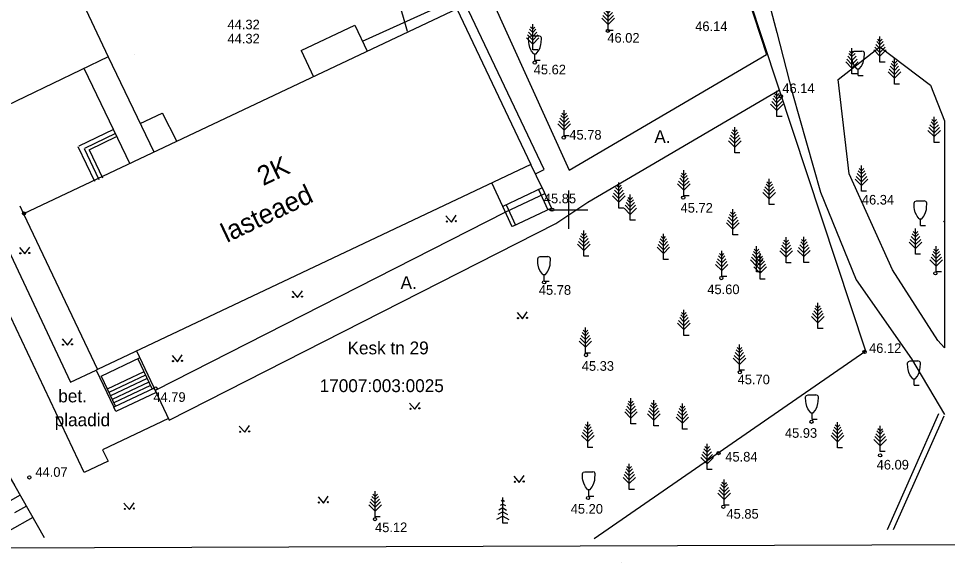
# Model space of a CAD drawing. Extents: x 641901 to 642094, y 6456023 to 6456167.
# Drawn here: x 641957.2 to 642029.5, y 6456022.5 to 6456064.9 of the extents above; entities that cross this region are included whole.
import ezdxf

# ---------------------------------------------------------------- set-up
doc = ezdxf.new("R2010")
doc.units = 0
for name, color, linetype in [('56', 7, 'Continuous'), ('Level 1', 7, 'Continuous'), ('Level 12', 7, 'Continuous'), ('Level 18', 7, 'Continuous'), ('Level 19', 7, 'Continuous'), ('Level 2', 7, 'Continuous'), ('Level 20', 7, 'Continuous'), ('Level 21', 7, 'Continuous'), ('Level 23', 7, 'Continuous'), ('Level 24', 7, 'Continuous'), ('Level 3', 7, 'Continuous'), ('Level 4', 7, 'Continuous'), ('Level 41', 7, 'Continuous'), ('Level 42', 7, 'Continuous')]:
    doc.layers.add(name, color=color, linetype=linetype)

# ---------------------------------------------------------------- blocks, each defined once
blk = doc.blocks.new('PUUMA1')
at = {"layer": 'Level 4'}
for p, q in [((0, 1.35), (-0.25, 1.6)), ((0, 1.6), (-0.18, 1.78)), ((0, 0), (0, 2)), ((0, 1.6), (0.18, 1.78)), ((0, 1.35), (0.25, 1.6)), ((0, 0.45), (-0.49, 0.94)), ((0, 0.75), (-0.41, 1.16)), ((0, 1.05), (-0.33, 1.38)), ((0, 1.05), (0.33, 1.38)), ((0, 0.75), (0.41, 1.16)), ((0, 0.45), (0.49, 0.94)), ((0.4, 0), (0, 0))]:
    blk.add_line(p, q, dxfattribs=at)
blk = doc.blocks.new('PUUKU1')
at = {"layer": 'Level 4'}
for p, q in [((0, 1.5), (-0.21, 1.38)), ((0, 1.8), (-0.13, 1.73)), ((0, 0), (0, 2)), ((0, 1.8), (0.13, 1.73)), ((0, 1.5), (0.21, 1.38)), ((0, 0.9), (-0.38, 0.69)), ((0, 1.2), (-0.3, 1.03)), ((0, 1.2), (0.3, 1.03)), ((0, 0.9), (0.38, 0.69)), ((0, 0.55), (-0.48, 0.29)), ((0, 0.55), (0.48, 0.29)), ((0.4, 0), (0, 0))]:
    blk.add_line(p, q, dxfattribs=at)
blk = doc.blocks.new('PUUKI1')
at = {"layer": 'Level 4'}
for p, q in [((-0.3, 1.9), (0.3, 1.9)), ((-0.1, 0.5), (0.1, 0.5)), ((0, 0), (0, 0.5)), ((0, 0), (0.4, 0))]:
    blk.add_line(p, q, dxfattribs=at)
for points in [[(-0.1, 0.5), (-0.26, 0.71), (-0.32, 0.82), (-0.4, 1), (-0.46, 1.23), (-0.48, 1.38), (-0.5, 1.7), (-0.5, 1.74), (-0.47, 1.81), (-0.43, 1.85), (-0.3, 1.9)], [(0.1, 0.5), (0.26, 0.71), (0.32, 0.82), (0.4, 1), (0.46, 1.23), (0.48, 1.38), (0.5, 1.7), (0.5, 1.74), (0.47, 1.81), (0.43, 1.85), (0.3, 1.9)]]:
    blk.add_lwpolyline(points, dxfattribs=at)
blk = doc.blocks.new('KOORDR')
at = {"layer": 'Level 20'}
for p, q in [((0, 1.5), (0, -1.5)), ((-1.5, 0), (1.5, 0))]:
    blk.add_line(p, q, dxfattribs=at)
blk = doc.blocks.new('RING25')
at = {"layer": 'Level 19'}
blk.add_circle((0, 0), 0.125, dxfattribs=at)
blk = doc.blocks.new('MURU')
for p, q in [((-0.403, 0.505), (0, 0)), ((0, 0), (0.397, 0.505))]:
    blk.add_line(p, q)
for centre, radius in [((-0.353, 0.055), 0.0428), ((0.347, 0.055), 0.0452)]:
    blk.add_circle(centre, radius)

msp = doc.modelspace()

# ---------------------------------------------------------------- linework, layer by layer
msp.add_line((642029.26, 6456049.03), (642029.19, 6456049.1))
at = {"layer": '56'}
msp.add_line((642094.006, 6456024.099), (641902.007, 6456023.452), dxfattribs=at)
at = {"layer": 'Level 1'}
for p, q in [((641957.27, 6456076.516), (641964.18, 6456061.912)), ((641991.33, 6456065.65), (641957.59, 6456049.68)), ((641991.32, 6456065.65), (641997.07, 6456053.53)), ((641979.2, 6456062.4), (641983.37, 6456064.37)), ((641983.37, 6456064.37), (641984.33, 6456062.34)), ((641966.203, 6456062.125), (641966.203, 6456062.125)), ((641979.2, 6456062.4), (641980.16, 6456060.36)), ((641964.18, 6456061.912), (641945.049, 6456052.698)), ((641964.18, 6456061.912), (641964.18, 6456061.912)), ((641964.18, 6456061.912), (641964.18, 6456061.912)), ((641964.18, 6456061.912), (641967.728, 6456054.509)), ((641962.316, 6456060.979), (641965.864, 6456053.576)), ((641966.672, 6456056.712), (641968.367, 6456057.525)), ((641968.332, 6456057.513), (641968.332, 6456057.513)), ((641968.378, 6456057.546), (641969.486, 6456055.356)), ((641964.587, 6456056.241), (641961.881, 6456054.945)), ((641964.737, 6456055.927), (641962.32, 6456054.769)), ((641964.852, 6456055.688), (641962.679, 6456054.646)), ((641961.82, 6456054.915), (641963.116, 6456052.21)), ((641961.853, 6456054.9), (641961.853, 6456054.9)), ((641962.295, 6456054.757), (641963.453, 6456052.34)), ((641962.689, 6456054.651), (641963.731, 6456052.478)), ((641997.07, 6456053.53), (641963.33, 6456037.56)), ((641997.94, 6456051.7), (641997.07, 6456053.53)), ((641994.89, 6456050.25), (641994.02, 6456052.08)), ((641997.94, 6456051.7), (641994.89, 6456050.25)), ((641997.66, 6456051.57), (641998.39, 6456049.99)), ((641997.94, 6456051.7), (641998.67, 6456050.12)), ((641998.13, 6456051.24), (641995.1, 6456049.8)), ((641994.87, 6456050.28), (641995.6, 6456048.7)), ((641995.15, 6456050.37), (641995.88, 6456048.79)), ((641998.67, 6456050.12), (641995.64, 6456048.68)), ((641957.59, 6456049.68), (641963.33, 6456037.56)), ((641966.38, 6456039), (641967.9, 6456035.77)), ((641966.64, 6456038.45), (641963.59, 6456037.01)), ((641966.49, 6456038.38), (641967.6, 6456036.03)), ((641963.23, 6456037.51), (641964.61, 6456034.61)), ((641963.63, 6456037.03), (641964.75, 6456034.67)), ((641966.95, 6456037.38), (641964.1, 6456036.03)), ((641967.08, 6456037.11), (641964.23, 6456035.76)), ((641967.21, 6456036.84), (641964.36, 6456035.49)), ((641967.34, 6456036.57), (641964.49, 6456035.22)), ((641967.75, 6456036.1), (641964.61, 6456034.61)), ((641967.47, 6456036.3), (641964.62, 6456034.95)), ((641967.9, 6456035.77), (641964.76, 6456034.28))]:
    msp.add_line(p, q, dxfattribs=at)
msp.add_lwpolyline([(641997.42, 6456052.8), (641998.1, 6456053.12), (641991.69, 6456066.63), (641983.95, 6456063.09)], dxfattribs=at)
at = {"layer": 'Level 12'}
for q in [(642008.92, 6456081.94), (642001.998, 6456024.35)]:
    msp.add_line((642023.15, 6456038.99), q, dxfattribs=at)
at = {"layer": 'Level 2'}
msp.add_line((641963.33, 6456037.56), (641963.23, 6456037.51), dxfattribs=at)
at = {"layer": 'Level 21'}
msp.add_line((641957.29, 6456050.31), (641957.59, 6456049.68), dxfattribs=at)
for points in [[(641982.845, 6456084.31), (641983.53, 6456082.833), (641984.87, 6456079.31), (641987.49, 6456073.41), (641993.81, 6456066.88), (642000.05, 6456053.08), (642015.4, 6456062.1)], [(642010.5, 6456082.36), (642013.7, 6456073.31), (642016.22, 6456063.79), (642017.44, 6456059.04), (642019.62, 6456051.37), (642022.39, 6456044.53), (642026.68, 6456038.38), (642029.26, 6456034.037)], [(642029.26, 6456039.239), (642028.74, 6456039.81), (642025.22, 6456045.32), (642021.83, 6456052.8), (642020.99, 6456060.14), (642024.23, 6456062.68), (642028.17, 6456059.71), (642029.26, 6456056.932)], [(641995.1, 6456049.8), (641967.83, 6456035.92), (641968.917, 6456033.608), (641999.02, 6456048.93), (642001.51, 6456050.58), (642016.41, 6456059.34)], [(642029.26, 6456056.932), (642029.26, 6456039.239)], [(641968.86, 6456033.73), (641963.73, 6456031.3), (641964.16, 6456030.4), (641962.31, 6456029.52), (641953.46, 6456048.22), (641955.32, 6456049.1), (641961.25, 6456036.57), (641963.23, 6456037.51)], [(642028.8, 6456034.1), (642024.79, 6456025.05)], [(642029.2, 6456033.92), (642025.271, 6456025.05)]]:
    msp.add_lwpolyline(points, dxfattribs=at)
at = {"layer": 'Level 23'}
msp.add_line((642008.59, 6456082.85), (642015.4, 6456062.1), dxfattribs=at)
at = {"layer": 'Level 24'}
for p, q in [((641985.99, 6456068.992), (641987.44, 6456063.914)), ((641966.203, 6456062.125), (641966.203, 6456062.125)), ((642004.109, 6456022.52), (642004.109, 6456022.52))]:
    msp.add_line(p, q, dxfattribs=at)
at = {"layer": 'Level 3'}
msp.add_line((641964.76, 6456034.28), (641964.61, 6456034.61), dxfattribs=at)
at = {"layer": 'Level 42'}
for p, q in [((641957.311, 6456027.768), (641955.47, 6456026.721)), ((641957.805, 6456026.899), (641956.885, 6456026.375)), ((641958.3, 6456026.029), (641956.459, 6456024.983))]:
    msp.add_line(p, q, dxfattribs=at)
msp.add_lwpolyline([(641937.175, 6456062.33), (641956.9, 6456028.49), (641959.186, 6456024.47)], dxfattribs=at)

# ---------------------------------------------------------------- block references
for name, p in [('PUUMA1', (642003.08, 6456063.97)), ('PUUMA1', (641997.21, 6456062.45)), ('PUUKI1', (641997.39, 6456061.64)), ('RING25', (642003.06, 6456063.93)), ('PUUMA1', (642024.24, 6456061.5)), ('PUUMA1', (642022.06, 6456060.57)), ('PUUKI1', (642022.53, 6456060.46)), ('RING25', (641997.37, 6456061.46)), ('PUUMA1', (642025.36, 6456059.79)), ('PUUMA1', (642016.22, 6456057.27)), ('RING25', (642016.53, 6456058.84)), ('PUUMA1', (641999.66, 6456055.74)), ('PUUMA1', (642028.46, 6456055.24)), ('PUUMA1', (642012.94, 6456054.43)), ('RING25', (641999.63, 6456055.62)), ('PUUMA1', (642022.8, 6456051.43)), ('PUUMA1', (642008.98, 6456051.07)), ('PUUMA1', (642003.91, 6456050.13)), ('PUUMA1', (642015.62, 6456050.4)), ('KOORDR', (642000, 6456050)), ('PUUMA1', (642004.81, 6456049.18)), ('RING25', (642008.93, 6456050.94)), ('PUUKI1', (642027.39, 6456048.78)), ('RING25', (641957.62, 6456049.71)), ('RING25', (641998.73, 6456050)), ('PUUMA1', (642012.79, 6456048.03)), ('PUUMA1', (642001.19, 6456046.37)), ('PUUMA1', (642027, 6456046.53)), ('PUUMA1', (642007.38, 6456046.13)), ('PUUMA1', (642016.94, 6456045.85)), ('PUUMA1', (642018.32, 6456045.89)), ('PUUMA1', (642014.64, 6456045.15)), ('PUUMA1', (642028.62, 6456045.15)), ('PUUKI1', (641998.1, 6456044.44)), ('PUUMA1', (642011.92, 6456044.8)), ('PUUMA1', (642014.91, 6456044.6)), ('RING25', (642011.89, 6456044.67)), ('RING25', (642028.55, 6456045.04)), ('RING25', (641998.1, 6456044.34)), ('PUUMA1', (642019.41, 6456040.74)), ('PUUMA1', (642008.98, 6456040.21)), ('PUUMA1', (642001.31, 6456038.83)), ('PUUMA1', (642013.3, 6456037.49)), ('RING25', (642023.04, 6456038.92)), ('RING25', (642001.36, 6456038.67)), ('PUUKI1', (642026.89, 6456036.32)), ('RING25', (642013.33, 6456037.34)), ('RING25', (641967.87, 6456036.07)), ('PUUKI1', (642018.95, 6456033.67)), ('PUUMA1', (642004.86, 6456033.31)), ('PUUMA1', (642006.64, 6456033.16)), ('PUUMA1', (642008.86, 6456032.91)), ('PUUMA1', (642001.5, 6456031.48)), ('RING25', (642018.91, 6456033.48)), ('PUUMA1', (642020.93, 6456031.46)), ('PUUMA1', (642024.25, 6456031.16)), ('PUUMA1', (642010.79, 6456029.76)), ('RING25', (642011.67, 6456031.04)), ('RING25', (642024.25, 6456030.86)), ('PUUKI1', (642001.58, 6456027.69)), ('PUUMA1', (642004.73, 6456028.21)), ('RING25', (641958.04, 6456029.14)), ('PUUMA1', (642012.11, 6456026.98)), ('PUUMA1', (641984.95, 6456026.07)), ('PUUKU1', (641994.88, 6456025.57)), ('RING25', (642001.52, 6456027.54)), ('RING25', (642012.05, 6456026.86)), ('RING25', (641984.94, 6456025.89))]:
    msp.add_blockref(name, p)
at = {"layer": 'Level 41'}
for p, rotation in [((641990.88, 6456049.04), 2.563900026224116), ((641957.69, 6456046.56), 2.5639000262241236), ((641978.91, 6456043.16), 2.563900026224125), ((641996.42, 6456041.51), 2.563900026224143), ((641961.01, 6456039.44), 2.563900026224146), ((641969.57, 6456038.16), 2.5639000262240996), ((641988.05, 6456034.45), 2.5639000262240996), ((641974.8, 6456032.66), 2.5639000262240996), ((641996.17, 6456028.76), 2.56390002622419), ((641980.93, 6456027.15), 2.563900026224199), ((641965.82, 6456026.65), 2.563900026224199)]:
    msp.add_blockref('MURU', p, dxfattribs=dict(at, rotation=rotation))

# ---------------------------------------------------------------- texts
for p in [(641973.46, 6456064.05), (641973.46, 6456062.95)]:
    msp.add_text('44.32', height=0.75).set_placement(p)
at = {"layer": 'Level 18'}
for s, height, p in [('A.', 1, (642006.68, 6456055.19)), ('A.', 1, (641986.93, 6456043.82)), ('Kesk tn 29', 1, (641982.8, 6456038.73)), ('17007:003:0025', 1.00002, (641980.63, 6456035.79)), ('bet.', 1, (641960.29, 6456034.99)), ('plaadid', 1, (641960.01, 6456033.13))]:
    msp.add_text(s, height=height, dxfattribs=at).set_placement(p)
at = {"layer": 'Level 19'}
for s, p in [('46.14', (642009.86, 6456063.91)), ('46.02', (642003.02, 6456063.01)), ('45.62', (641997.29, 6456060.54)), ('46.14', (642016.64, 6456059.08)), ('45.78', (642000.06, 6456055.46)), ('45.85', (641998.08, 6456050.5)), ('45.72', (642008.72, 6456049.77)), ('46.34', (642022.83, 6456050.4)), ('45.78', (641997.69, 6456043.37)), ('45.60', (642010.8, 6456043.42)), ('46.12', (642023.39, 6456038.84)), ('45.33', (642001.03, 6456037.45)), ('45.70', (642013.16, 6456036.4)), ('44.79', (641967.69, 6456035.03)), ('45.93', (642016.84, 6456032.23)), ('45.84', (642012.2, 6456030.38)), ('46.09', (642023.98, 6456029.76)), ('44.07', (641958.51, 6456029.19)), ('45.20', (642000.17, 6456026.32)), ('45.85', (642012.29, 6456025.93)), ('45.12', (641984.94, 6456024.88))]:
    msp.add_text(s, height=0.75, dxfattribs=at).set_placement(p)
at = {"layer": 'Level 2'}
for s, p in [('2K', (641976.23, 6456051.83)), ('lasteaed', (641973.41, 6456047.4))]:
    msp.add_text(s, height=1.5, rotation=25.49453, dxfattribs=at).set_placement(p)

doc.saveas('drawing.dxf')
